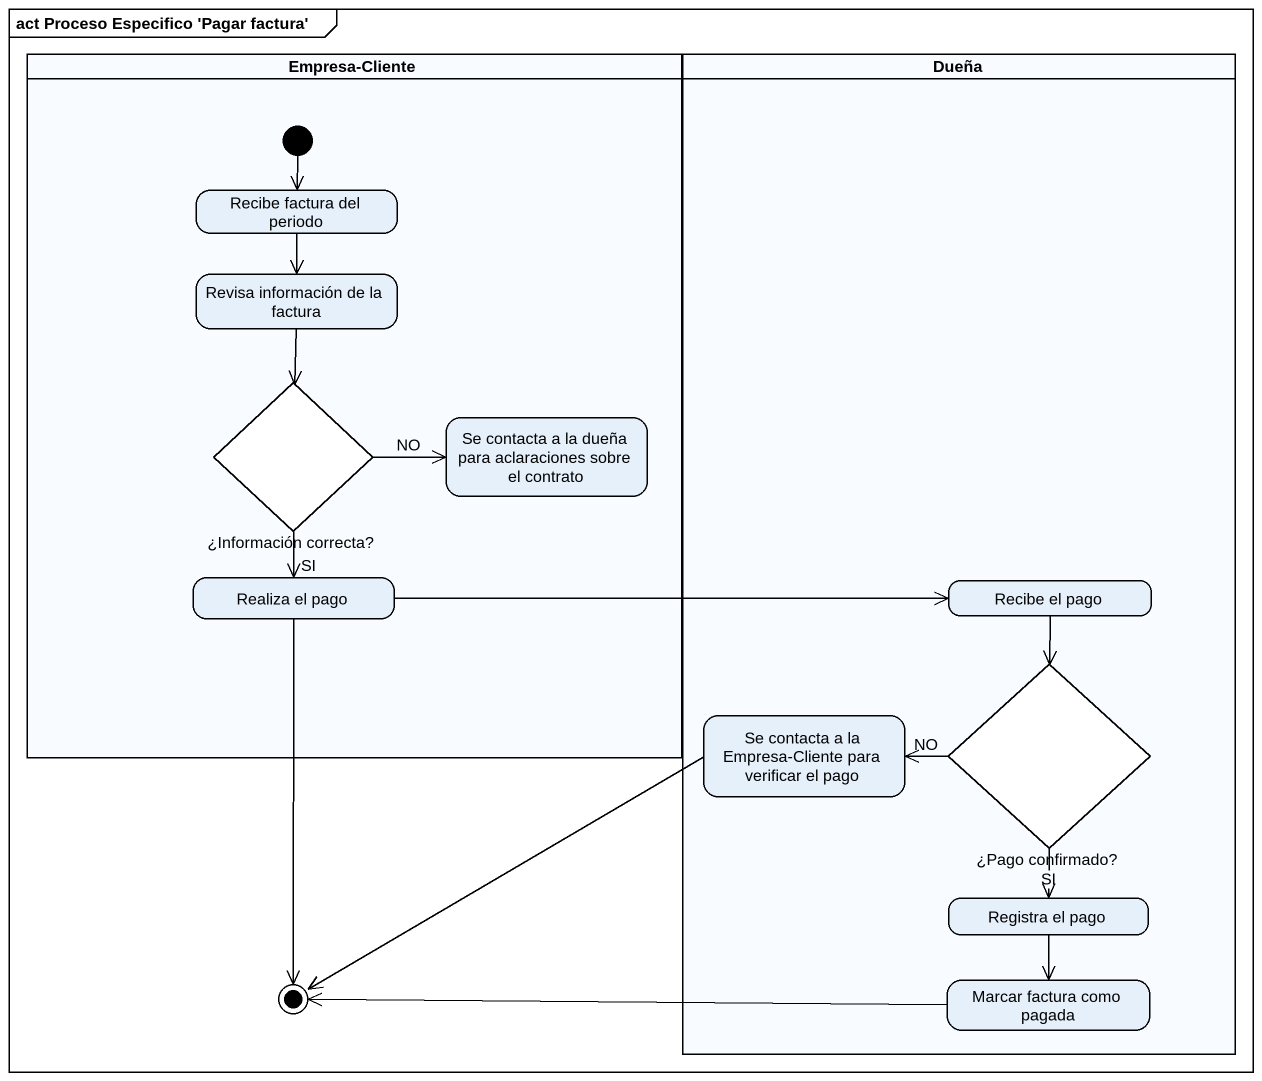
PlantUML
@startuml
mainframe act Proceso Especifico 'Pagar factura'
hide empty description
state "Empresa-Cliente" as Empresa_Cliente <<partition>> {
  state "Recibe factura del periodo" as Recibe_factura_del_periodo
  state "Revisa información de la factura" as Revisa_información_de_la
  state "¿Información correcta?" as Información_correcta <<choice>>
  state "Se contacta a la dueña para aclaraciones sobre el contrato" as Se_contacta_a_la_dueña_para
  state "Realiza el pago" as Realiza_el_pago
  [*] --> Recibe_factura_del_periodo
}
state Dueña <<partition>> {
  state "Recibe el pago" as Recibe_el_pago
  state "¿Pago confirmado?" as Pago_confirmado <<choice>>
  state "Se contacta a la Empresa-Cliente para verificar el pago" as Se_contacta_a_la_Empresa
  state "Registra el pago" as Registra_el_pago
  state "Marcar factura como pagada" as Marcar_factura_como_pagada
}
state final1 <<end>>
Recibe_factura_del_periodo --> Revisa_información_de_la
Revisa_información_de_la --> Información_correcta
Información_correcta -right-> Se_contacta_a_la_dueña_para : NO
Información_correcta --> Realiza_el_pago : SI
Realiza_el_pago -right-> Recibe_el_pago
Realiza_el_pago --> final1
Recibe_el_pago --> Pago_confirmado
Pago_confirmado -left-> Se_contacta_a_la_Empresa : NO
Pago_confirmado --> Registra_el_pago : SI
Se_contacta_a_la_Empresa -left-> final1
Registra_el_pago --> Marcar_factura_como_pagada
Marcar_factura_como_pagada -left-> final1
@enduml
